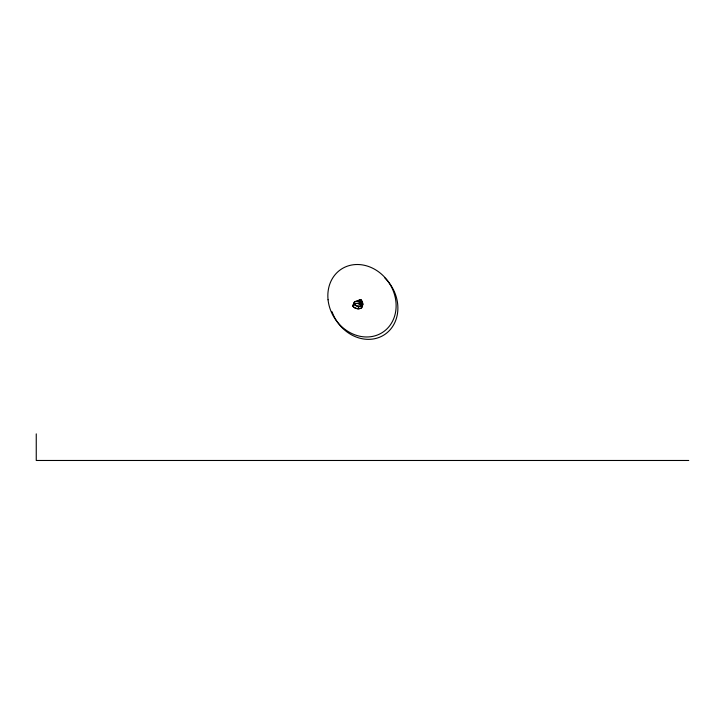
<?xml version="1.0" encoding="UTF-8"?>
<svg xmlns="http://www.w3.org/2000/svg" width="725" height="725" viewBox="0 0 725 725"><rect width="100%" height="100%" fill="white"/><g stroke="black" fill="none" stroke-linecap="round" stroke-linejoin="round"><path stroke-width="1.09" d="M353.664 304.69A10.168 4.296 18.4 0 1 358.494 303.449L361.113 304.527A8.41 3.552 18.4 0 1 359.274 308.741L357.67 308.768A3.725 1.577 18.4 0 1 352.912 305.923L352.921 305.615A10.413 4.404 18.4 0 1 353.438 304.6M361.838 307.21A8.156 3.444 18.4 0 1 359.12 308.614L357.588 308.642A3.48 1.468 18.4 0 1 353.157 305.986L353.157 305.687A10.168 4.296 18.4 0 1 353.338 305.162M353.709 303.53L353.718 303.222A10.413 4.404 18.4 0 1 359.183 300.929L361.911 302.135A8.41 3.552 18.4 0 1 360.071 306.349L358.467 306.376A3.725 1.577 18.4 0 1 353.709 303.53L352.912 305.923M353.945 303.594L353.954 303.295A10.168 4.296 18.4 0 1 359.292 301.056L361.702 302.135A8.156 3.444 18.4 0 1 359.917 306.222L358.386 306.249A3.48 1.468 18.4 0 1 353.954 303.594L353.157 305.986M358.875 303.358L359.673 300.966M359.555 303.521L360.361 301.011M358.05 308.669L358.848 306.276M358.168 308.796L358.966 306.403M360.144 303.82L361.104 301.382M360.996 304.409L361.793 302.017M688.75 460.475L36.25 460.475L36.25 433.867M360.307 303.775L358.386 303.322A10.413 4.404 18.4 0 0 353.936 304.183M384.912 278.047A37.754 32.462 56.7 0 1 384.15 334.877A37.754 32.462 56.7 0 1 332.023 311.75M360.914 304.527A8.156 3.444 18.4 0 1 361.956 306.612M359.573 299.661A2.592 2.229 56.7 0 1 361.367 299.788M361.267 304.636A2.592 2.229 56.7 0 1 358.467 303.657M357.996 301.174A2.592 2.229 56.7 0 1 361.249 300.213A2.592 2.229 56.7 0 1 362.174 303.929M328.053 299.76A37.754 32.462 56.7 0 0 382.238 332.603A37.754 32.462 56.7 0 0 375.677 269.863A37.754 32.462 56.7 0 0 328.053 299.76"/></g></svg>
